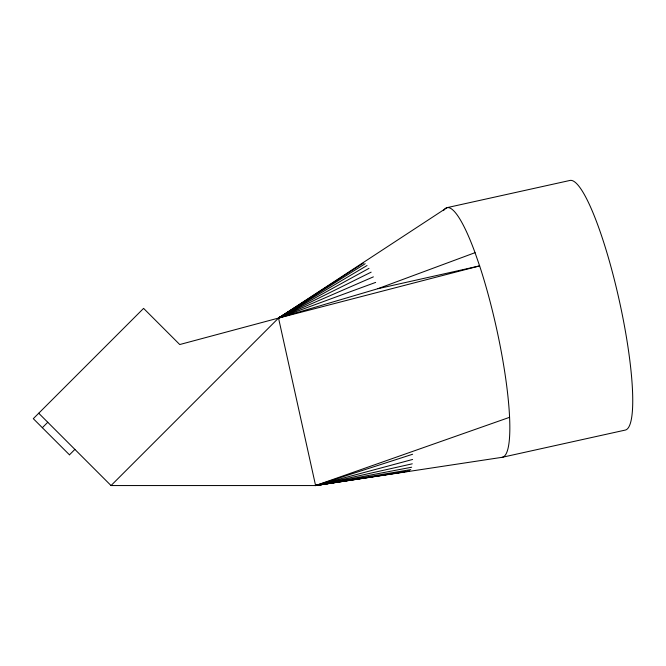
<?xml version="1.0" encoding="UTF-8"?>
<svg xmlns="http://www.w3.org/2000/svg" width="666" height="666" viewBox="0 0 666 666"><rect width="100%" height="100%" fill="white"/><g stroke="black" fill="none" stroke-linecap="round" stroke-linejoin="round"><path stroke-width="1" d="M38.728 413.236L111.039 485.556L315.592 485.556L502.281 457.284L625.207 430.094A127.839 22.203 77.5 0 0 619.272 300.474A127.839 22.203 77.5 0 0 569.979 180.444L447.053 207.642L278.53 318.065L111.039 485.556M42.366 427.68L47.777 422.261M69.489 454.795L74.883 449.4M363.561 262.962L278.53 318.065L179.745 344.538L143.59 308.375L33.3 418.664L69.455 454.82M365.193 263.719L278.53 318.065L315.592 485.556L404.104 471.936M295.196 307.642L278.53 318.065L479.628 265.9L475.049 252.672A127.839 22.203 77.5 0 0 443.564 210.606M298.701 305.453L300.458 304.354M367.033 265.526L278.53 318.065L280.528 317.532M284.757 314.402L278.53 318.065L377.938 288.678L479.628 265.9A127.839 22.203 77.5 0 1 502.281 457.284M286.538 313.361L288.32 312.312M369.022 268.348L278.53 318.065L375.649 282.401M371.153 272.153L278.53 318.065L373.368 276.865M318.506 484.457L315.592 485.556L409.582 470.995M377.938 288.678L475.049 252.672M509.523 417.332L315.592 485.556L338.07 481.851M412.62 454.254L315.592 485.556L410.755 469.622M412.595 459.465L315.592 485.556L324.7 483.841M412.271 463.811L315.592 485.556L411.655 467.216M340.11 481.51L342.158 481.177M344.197 480.835L346.245 480.502M348.285 480.161L350.333 479.828M352.372 479.487L354.42 479.154M406.135 471.628L408.166 471.312"/></g></svg>
